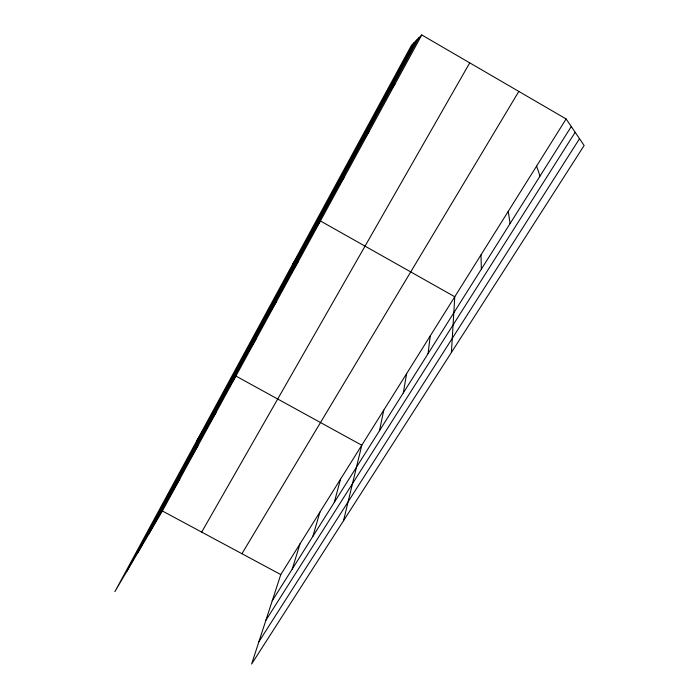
<?xml version="1.0" encoding="UTF-8"?>
<svg xmlns="http://www.w3.org/2000/svg" width="699" height="699" viewBox="0 0 699 699"><rect width="100%" height="100%" fill="white"/><g stroke="black" fill="none" stroke-linecap="round" stroke-linejoin="round"><path stroke-width="1.05" d="M451.405 352.497L454.769 296.76L320.413 220.963L292.89 263.741M428.076 353.642L430.261 335.896M403.314 392.917L406.617 373.642M379.461 430.741L383.812 410.06M343.515 520.746L361.785 445.228L235.912 376.053L196.672 440.964M334.288 502.389L340.509 479.199M312.881 536.334L319.941 512.052M292.208 569.126L300.037 543.822M566.12 118.952L280.78 574.578L251.614 664.05L584.137 145.506L566.12 118.952L421.768 34.95L411.501 45.26L114.863 591.651L162.395 510.995L421.768 34.95M126.694 571.572L414.131 42.622M138.096 552.227L416.621 40.123M148.468 534.63L418.841 37.895M201.679 532.096L469.737 62.866M166.493 501.515L179.861 478.929M185.148 467.229L197.922 445.787M241.933 553.713L518.824 91.429M204.475 431.729L216.594 411.519M245.279 356.77L255.921 339.338M266.835 317.163L276.647 301.295M289.22 276.035L298.132 261.872M272.226 600.817L571.266 126.536M265.865 620.345L575.172 132.286M258.866 641.796L579.532 138.717M337.425 187.472L344.266 177.197M363.419 139.713L369.063 131.674M390.531 89.9L394.874 84.299M162.395 510.995L280.78 574.578M536.596 166.091L540.021 176.087M508.243 211.369L510.087 223.575M480.982 254.89L481.366 269.124"/></g></svg>
